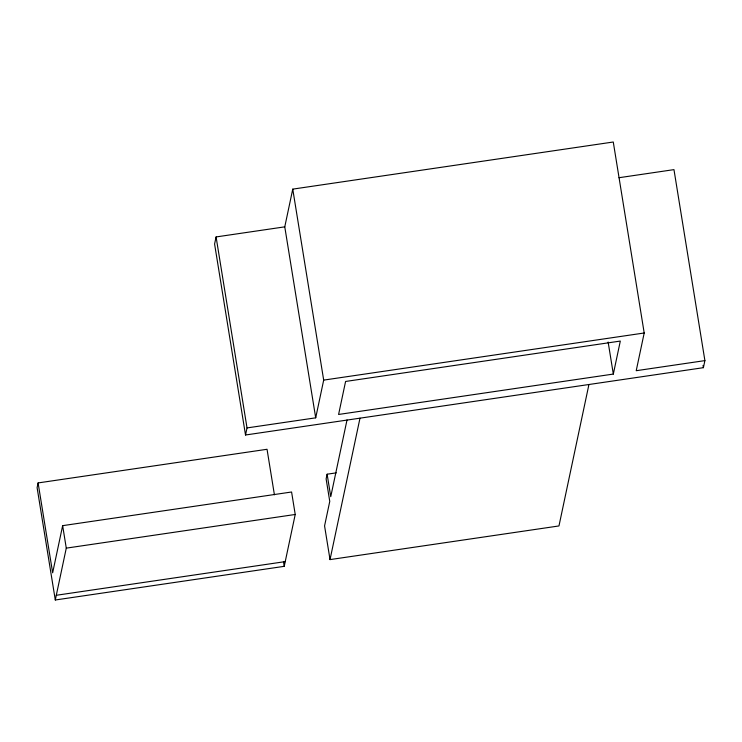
<?xml version="1.0" encoding="UTF-8"?>
<svg xmlns="http://www.w3.org/2000/svg" width="742" height="742" viewBox="0 0 742 742"><rect width="100%" height="100%" fill="white"/><g stroke="black" fill="none" stroke-linecap="round" stroke-linejoin="round"><path stroke-width="1.11" d="M38.102 482.931L37.1 487.652L55.298 599.99L284.232 566.332L295.223 514.475L291.587 492.002L62.643 525.661L52.654 572.805L38.102 482.931L267.037 449.281L274.41 494.784M55.298 599.99L66.279 548.134L62.643 525.661M704.9 360.612L636.219 370.703L644.204 332.991L613.272 142.01L292.756 189.127L284.77 226.848L216.089 236.939L214.586 244.016L245.519 434.998L703.397 367.68L704.9 360.612L673.968 169.63L619.023 177.709M245.519 434.998L247.021 427.921L216.089 236.939M247.021 427.921L315.702 417.829L323.688 380.108L292.756 189.127M336.274 472.858L327.12 474.203L326.118 478.915L329.763 501.388L324.569 525.902L330.023 559.598L558.967 525.948L588.935 384.514M347.015 419.944L330.756 496.667L327.12 474.203M330.023 559.598L359.991 418.163M613.328 374.07L620.312 341.07L345.587 381.462L338.593 414.463L613.328 374.07L608.134 342.053M323.688 380.108L644.204 332.991M66.279 548.134L295.223 514.475M56.29 595.279L285.234 561.62M703.036 365.398L703.397 367.68M284.77 226.848L315.702 417.829M283.5 561.796L284.232 566.332"/></g></svg>
